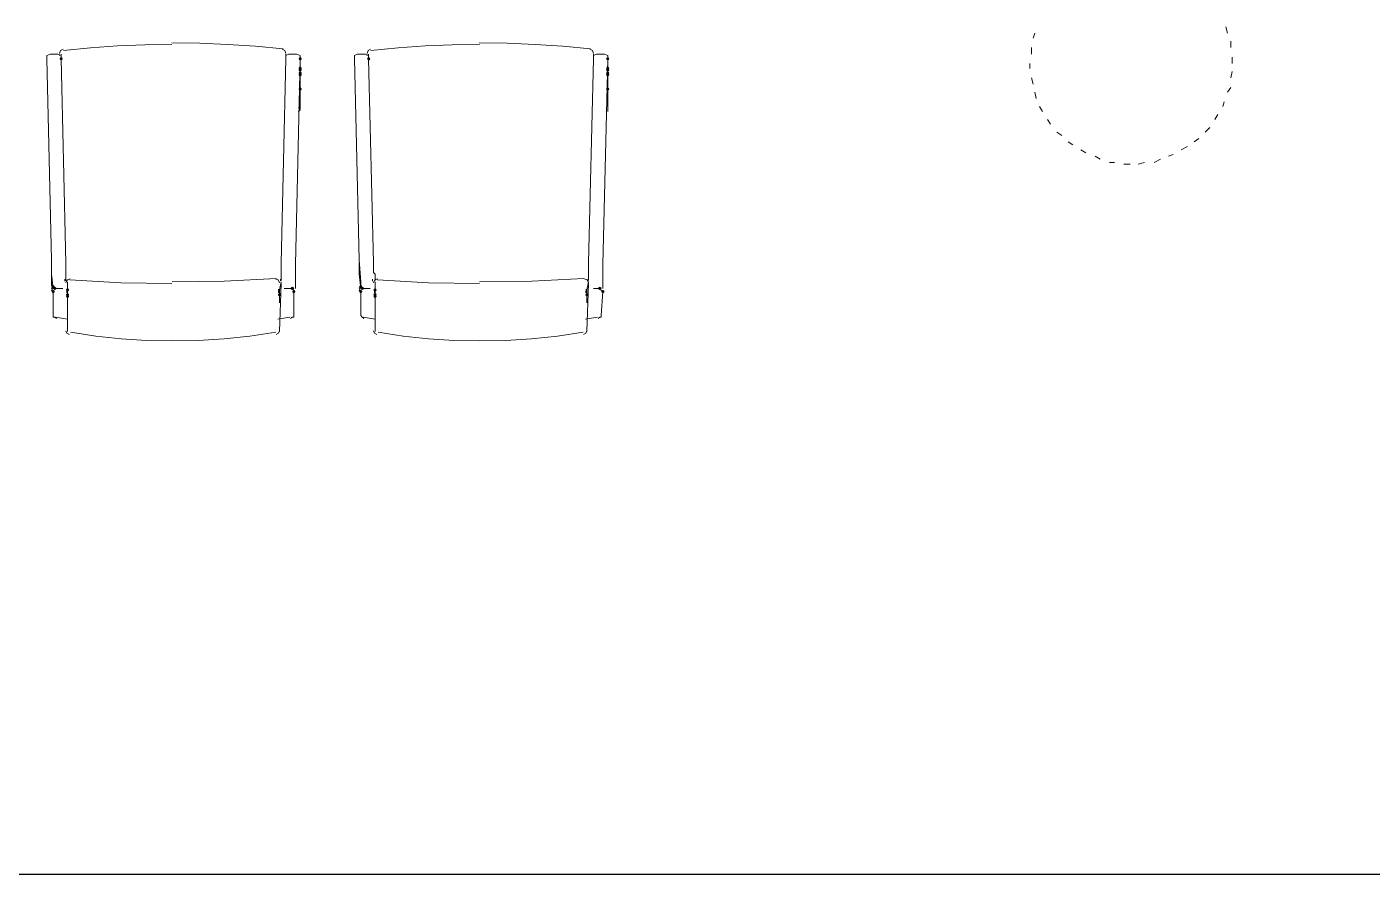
# Model space of a CAD drawing. Extents: x 185064 to 343242, y -369192 to -264966.
# Drawn here: x 226624 to 229290, y -312350 to -310672 of the extents above; entities that cross this region are included whole.
import ezdxf

# ---------------------------------------------------------------- set-up
doc = ezdxf.new("R2010")
doc.units = 0

# ---------------------------------------------------------------- blocks, each defined once
blk = doc.blocks.new('121222')
h = blk.add_hatch(color=3)
h.dxf.hatch_style = 2
h.paths.add_polyline_path([(226753.4, -312143.3), (226752.5, -312145.5), (226750.3, -312146.4), (226748, -312145.5), (226747.1, -312143.3), (226748, -312141.1), (226750.3, -312140.1), (226752.5, -312141.1)])
h = blk.add_hatch(color=3)
h.dxf.hatch_style = 2
h.paths.add_polyline_path([(227227.1, -312143.3), (227226.2, -312145.5), (227223.9, -312146.4), (227221.7, -312145.5), (227220.8, -312143.3), (227221.7, -312141.1), (227223.9, -312140.1), (227226.2, -312141.1)])
h = blk.add_hatch(color=3)
h.dxf.hatch_style = 2
h.paths.add_polyline_path([(227362.9, -312143.3), (227362, -312145.5), (227359.7, -312146.4), (227357.5, -312145.5), (227356.6, -312143.3), (227357.5, -312141.1), (227359.7, -312140.1), (227362, -312141.1)])
h = blk.add_hatch(color=3)
h.dxf.hatch_style = 2
h.paths.add_polyline_path([(227836.6, -312143.3), (227835.6, -312145.5), (227833.4, -312146.4), (227831.2, -312145.5), (227830.3, -312143.3), (227831.2, -312141.1), (227833.4, -312140.1), (227835.6, -312141.1)])
h = blk.add_hatch(color=3)
h.dxf.hatch_style = 2
h.paths.add_polyline_path([(227227.1, -312162.2), (227226.2, -312164.5), (227223.9, -312165.4), (227221.7, -312164.5), (227220.8, -312162.2), (227221.7, -312160), (227223.9, -312159.1), (227226.2, -312160)])
h = blk.add_hatch(color=3)
h.dxf.hatch_style = 2
h.paths.add_polyline_path([(227227.1, -312165.4), (227226.2, -312167.6), (227223.9, -312168.5), (227221.7, -312167.6), (227220.8, -312165.4), (227221.7, -312163.2), (227223.9, -312162.2), (227226.2, -312163.2)])
h = blk.add_hatch(color=3)
h.dxf.hatch_style = 2
h.paths.add_polyline_path([(227227.1, -312171.7), (227226.2, -312173.9), (227223.9, -312174.9), (227221.7, -312173.9), (227220.8, -312171.7), (227221.7, -312169.5), (227223.9, -312168.5), (227226.2, -312169.5)])
h = blk.add_hatch(color=3)
h.dxf.hatch_style = 2
h.paths.add_polyline_path([(227227.1, -312174.9), (227226.2, -312177.1), (227223.9, -312178), (227221.7, -312177.1), (227220.8, -312174.9), (227221.7, -312172.6), (227223.9, -312171.7), (227226.2, -312172.6)])
h = blk.add_hatch(color=3)
h.dxf.hatch_style = 2
h.paths.add_polyline_path([(227836.6, -312162.2), (227835.6, -312164.5), (227833.4, -312165.4), (227831.2, -312164.5), (227830.3, -312162.2), (227831.2, -312160), (227833.4, -312159.1), (227835.6, -312160)])
h = blk.add_hatch(color=3)
h.dxf.hatch_style = 2
h.paths.add_polyline_path([(227836.6, -312165.4), (227835.6, -312167.6), (227833.4, -312168.5), (227831.2, -312167.6), (227830.3, -312165.4), (227831.2, -312163.2), (227833.4, -312162.2), (227835.6, -312163.2)])
h = blk.add_hatch(color=3)
h.dxf.hatch_style = 2
h.paths.add_polyline_path([(227836.6, -312171.7), (227835.6, -312173.9), (227833.4, -312174.9), (227831.2, -312173.9), (227830.3, -312171.7), (227831.2, -312169.5), (227833.4, -312168.5), (227835.6, -312169.5)])
h = blk.add_hatch(color=3)
h.dxf.hatch_style = 2
h.paths.add_polyline_path([(227836.6, -312174.9), (227835.6, -312177.1), (227833.4, -312178), (227831.2, -312177.1), (227830.3, -312174.9), (227831.2, -312172.6), (227833.4, -312171.7), (227835.6, -312172.6)])
h = blk.add_hatch(color=3)
h.dxf.hatch_style = 2
h.paths.add_polyline_path([(227227.1, -312203.3), (227226.2, -312205.5), (227223.9, -312206.4), (227221.7, -312205.5), (227220.8, -312203.3), (227221.7, -312201.1), (227223.9, -312200.1), (227226.2, -312201.1)])
h = blk.add_hatch(color=3)
h.dxf.hatch_style = 2
h.paths.add_polyline_path([(227836.6, -312203.3), (227835.6, -312205.5), (227833.4, -312206.4), (227831.2, -312205.5), (227830.3, -312203.3), (227831.2, -312201.1), (227833.4, -312200.1), (227835.6, -312201.1)])
h = blk.add_hatch(color=3)
h.dxf.hatch_style = 2
h.paths.add_polyline_path([(226737.6, -312594.9), (226736.7, -312597.1), (226734.5, -312598), (226732.2, -312597.1), (226731.3, -312594.9), (226732.2, -312592.6), (226734.5, -312591.7), (226736.7, -312592.6)])
h = blk.add_hatch(color=3)
h.dxf.hatch_style = 2
h.paths.add_polyline_path([(226737.6, -312604.3), (226736.7, -312606.6), (226734.5, -312607.5), (226732.2, -312606.6), (226731.3, -312604.3), (226732.2, -312602.1), (226734.5, -312601.2), (226736.7, -312602.1)])
h = blk.add_hatch(color=3)
h.dxf.hatch_style = 2
h.paths.add_polyline_path([(226740.8, -312598), (226739.9, -312600.3), (226737.6, -312601.2), (226735.4, -312600.3), (226734.5, -312598), (226735.4, -312595.8), (226737.6, -312594.9), (226739.9, -312595.8)])
h = blk.add_hatch(color=3)
h.dxf.hatch_style = 2
h.paths.add_polyline_path([(226766, -312601.2), (226765.1, -312603.4), (226762.9, -312604.3), (226760.7, -312603.4), (226759.7, -312601.2), (226760.7, -312599), (226762.9, -312598), (226765.1, -312599)])
h = blk.add_hatch(color=3)
h.dxf.hatch_style = 2
h.paths.add_polyline_path([(226766, -312601.2), (226765.1, -312603.4), (226762.9, -312604.3), (226760.7, -312603.4), (226759.7, -312601.2), (226760.7, -312599), (226762.9, -312598), (226765.1, -312599)])
h = blk.add_hatch(color=3)
h.dxf.hatch_style = 2
h.paths.add_polyline_path([(226766, -312601.2), (226765.1, -312603.4), (226762.9, -312604.3), (226760.7, -312603.4), (226759.7, -312601.2), (226760.7, -312599), (226762.9, -312598), (226765.1, -312599)])
h = blk.add_hatch(color=3)
h.dxf.hatch_style = 2
h.paths.add_polyline_path([(226766, -312601.2), (226765.1, -312603.4), (226762.9, -312604.3), (226760.7, -312603.4), (226759.7, -312601.2), (226760.7, -312599), (226762.9, -312598), (226765.1, -312599)])
h = blk.add_hatch(color=3)
h.dxf.hatch_style = 2
h.paths.add_polyline_path([(227211.3, -312598), (227210.4, -312600.3), (227208.2, -312601.2), (227205.9, -312600.3), (227205, -312598), (227205.9, -312595.8), (227208.2, -312594.9), (227210.4, -312595.8)])
h = blk.add_hatch(color=3)
h.dxf.hatch_style = 2
h.paths.add_polyline_path([(227214.5, -312604.3), (227213.5, -312606.6), (227211.3, -312607.5), (227209.1, -312606.6), (227208.2, -312604.3), (227209.1, -312602.1), (227211.3, -312601.2), (227213.5, -312602.1)])
h = blk.add_hatch(color=3)
h.dxf.hatch_style = 2
h.paths.add_polyline_path([(227347.1, -312594.9), (227346.2, -312597.1), (227343.9, -312598), (227341.7, -312597.1), (227340.8, -312594.9), (227341.7, -312592.6), (227343.9, -312591.7), (227346.2, -312592.6)])
h = blk.add_hatch(color=3)
h.dxf.hatch_style = 2
h.paths.add_polyline_path([(227347.1, -312604.3), (227346.2, -312606.6), (227343.9, -312607.5), (227341.7, -312606.6), (227340.8, -312604.3), (227341.7, -312602.1), (227343.9, -312601.2), (227346.2, -312602.1)])
h = blk.add_hatch(color=3)
h.dxf.hatch_style = 2
h.paths.add_polyline_path([(227350.3, -312598), (227349.3, -312600.3), (227347.1, -312601.2), (227344.9, -312600.3), (227343.9, -312598), (227344.9, -312595.8), (227347.1, -312594.9), (227349.3, -312595.8)])
h = blk.add_hatch(color=3)
h.dxf.hatch_style = 2
h.paths.add_polyline_path([(227375.5, -312601.2), (227374.6, -312603.4), (227372.4, -312604.3), (227370.1, -312603.4), (227369.2, -312601.2), (227370.1, -312599), (227372.4, -312598), (227374.6, -312599)])
h = blk.add_hatch(color=3)
h.dxf.hatch_style = 2
h.paths.add_polyline_path([(227375.5, -312601.2), (227374.6, -312603.4), (227372.4, -312604.3), (227370.1, -312603.4), (227369.2, -312601.2), (227370.1, -312599), (227372.4, -312598), (227374.6, -312599)])
h = blk.add_hatch(color=3)
h.dxf.hatch_style = 2
h.paths.add_polyline_path([(227375.5, -312601.2), (227374.6, -312603.4), (227372.4, -312604.3), (227370.1, -312603.4), (227369.2, -312601.2), (227370.1, -312599), (227372.4, -312598), (227374.6, -312599)])
h = blk.add_hatch(color=3)
h.dxf.hatch_style = 2
h.paths.add_polyline_path([(227375.5, -312601.2), (227374.6, -312603.4), (227372.4, -312604.3), (227370.1, -312603.4), (227369.2, -312601.2), (227370.1, -312599), (227372.4, -312598), (227374.6, -312599)])
h = blk.add_hatch(color=3)
h.dxf.hatch_style = 2
h.paths.add_polyline_path([(227820.8, -312598), (227819.9, -312600.3), (227817.6, -312601.2), (227815.4, -312600.3), (227814.5, -312598), (227815.4, -312595.8), (227817.6, -312594.9), (227819.9, -312595.8)])
h = blk.add_hatch(color=3)
h.dxf.hatch_style = 2
h.paths.add_polyline_path([(227827.1, -312604.3), (227826.2, -312606.6), (227823.9, -312607.5), (227821.7, -312606.6), (227820.8, -312604.3), (227821.7, -312602.1), (227823.9, -312601.2), (227826.2, -312602.1)])
h = blk.add_hatch(color=3)
h.dxf.hatch_style = 2
h.paths.add_polyline_path([(226766, -312610.7), (226765.1, -312612.9), (226762.9, -312613.8), (226760.7, -312612.9), (226759.7, -312610.7), (226760.7, -312608.4), (226762.9, -312607.5), (226765.1, -312608.4)])
h = blk.add_hatch(color=3)
h.dxf.hatch_style = 2
h.paths.add_polyline_path([(226766, -312613.8), (226765.1, -312616), (226762.9, -312617), (226760.7, -312616), (226759.7, -312613.8), (226760.7, -312611.6), (226762.9, -312610.7), (226765.1, -312611.6)])
h = blk.add_hatch(color=3)
h.dxf.hatch_style = 2
h.paths.add_polyline_path([(227186, -312610.7), (227185.1, -312612.9), (227182.9, -312613.8), (227180.7, -312612.9), (227179.7, -312610.7), (227180.7, -312608.4), (227182.9, -312607.5), (227185.1, -312608.4)])
h = blk.add_hatch(color=3)
h.dxf.hatch_style = 2
h.paths.add_polyline_path([(227375.5, -312610.7), (227374.6, -312612.9), (227372.4, -312613.8), (227370.1, -312612.9), (227369.2, -312610.7), (227370.1, -312608.4), (227372.4, -312607.5), (227374.6, -312608.4)])
h = blk.add_hatch(color=3)
h.dxf.hatch_style = 2
h.paths.add_polyline_path([(227375.5, -312613.8), (227374.6, -312616), (227372.4, -312617), (227370.1, -312616), (227369.2, -312613.8), (227370.1, -312611.6), (227372.4, -312610.7), (227374.6, -312611.6)])
h = blk.add_hatch(color=3)
h.dxf.hatch_style = 2
h.paths.add_polyline_path([(227795.5, -312610.7), (227794.6, -312612.9), (227792.4, -312613.8), (227790.1, -312612.9), (227789.2, -312610.7), (227790.1, -312608.4), (227792.4, -312607.5), (227794.6, -312608.4)])
at = {"color": 3, "lineweight": 0}
for points in [[(228679.7, -312092.8), (228676.6, -312102.2)], [(229061.8, -312092.8), (229058.7, -312080.1)], [(226969.9, -312114.9), (226916, -312115.6), (226862.2, -312117.9), (226808.4, -312121.7), (226754.8, -312127)], [(227190.1, -312123.8), (227135.1, -312118.5), (227080, -312114.7), (227024.8, -312112.5), (226969.5, -312111.7)], [(227579.4, -312114.9), (227525.5, -312115.6), (227471.7, -312117.9), (227417.9, -312121.7), (227364.3, -312127)], [(227799.6, -312123.8), (227744.6, -312118.5), (227689.5, -312114.7), (227634.3, -312112.5), (227579, -312111.7)], [(228673.4, -312121.2), (228673.4, -312133.8)], [(229068.2, -312121.2), (229068.2, -312108.5)], [(226728.2, -312133.8), (226721.8, -312137)], [(226721.8, -312143.3), (226721.8, -312140.1), (226721.8, -312137)], [(226721.8, -312140.1), (226721.8, -312143.3), (226721.8, -312146.4), (226721.8, -312149.6)], [(226731.3, -312541.2), (226721.8, -312143.3)], [(226721.8, -312149.6), (226721.8, -312146.4), (226721.8, -312143.3)], [(226750.3, -312137), (226743.9, -312133.8), (226728.2, -312133.8)], [(226746.9, -312136.6), (226746.8, -312134.9)], [(226754.1, -312124.4), (226749, -312127.1), (226747.1, -312132.5)], [(226750.3, -312137), (226750.3, -312133.8)], [(226750.3, -312137), (226750.3, -312140.1), (226750.3, -312143.3)], [(226750.3, -312143.3), (226759.7, -312547.5)], [(227195.5, -312143.3), (227186, -312547.5)], [(227195.5, -312132.5), (227193.6, -312127.1), (227188.5, -312124.4)], [(227195.5, -312137), (227201.8, -312133.8), (227217.6, -312133.8)], [(227195.5, -312137), (227195.5, -312133.8)], [(227195.5, -312137), (227195.5, -312140.1), (227195.5, -312143.3)], [(227195.8, -312134.9), (227195.8, -312136.6)], [(227214.5, -312550.7), (227223.9, -312143.3)], [(227217.6, -312133.8), (227223.9, -312137)], [(227223.9, -312143.3), (227223.9, -312140.1), (227223.9, -312137)], [(227223.9, -312149.6), (227223.9, -312231.7), (227223.9, -312234.9), (227223.9, -312238)], [(227337.6, -312133.8), (227331.3, -312137)], [(227331.3, -312143.3), (227331.3, -312140.1), (227331.3, -312137)], [(227331.3, -312140.1), (227331.3, -312143.3), (227331.3, -312146.4), (227331.3, -312149.6)], [(227340.8, -312541.2), (227331.3, -312143.3)], [(227331.3, -312149.6), (227331.3, -312146.4), (227331.3, -312143.3)], [(227359.7, -312137), (227353.4, -312133.8), (227337.6, -312133.8)], [(227356.3, -312136.6), (227356.3, -312134.9)], [(227363.6, -312124.4), (227358.5, -312127.1), (227356.6, -312132.5)], [(227359.7, -312137), (227359.7, -312133.8)], [(227359.7, -312137), (227359.7, -312140.1), (227359.7, -312143.3)], [(227359.7, -312143.3), (227369.2, -312547.5)], [(227805, -312143.3), (227795.5, -312547.5)], [(227805, -312132.5), (227803.1, -312127.1), (227797.9, -312124.4)], [(227805, -312137), (227811.3, -312133.8), (227827.1, -312133.8)], [(227805, -312137), (227805, -312133.8)], [(227805, -312137), (227805, -312140.1), (227805, -312143.3)], [(227805.3, -312134.9), (227805.2, -312136.6)], [(227823.9, -312550.7), (227833.4, -312143.3)], [(227827.1, -312133.8), (227833.4, -312137)], [(227833.4, -312143.3), (227833.4, -312140.1), (227833.4, -312137)], [(227833.4, -312149.6), (227833.4, -312231.7), (227833.4, -312234.9), (227833.4, -312238)], [(229071.3, -312152.8), (229071.3, -312140.1)], [(227223.9, -312162.2), (227223.9, -312165.4), (227223.9, -312168.5), (227223.9, -312171.7), (227223.9, -312238), (227223.9, -312241.2), (227223.9, -312244.3), (227220.8, -312247.5), (227223.9, -312241.2), (227223.9, -312234.9), (227223.9, -312231.7), (227223.9, -312225.4), (227223.9, -312219.1), (227223.9, -312212.8), (227223.9, -312206.4), (227223.9, -312203.3), (227223.9, -312200.1), (227223.9, -312193.8), (227223.9, -312190.7), (227223.9, -312187.5), (227223.9, -312184.3), (227223.9, -312181.2), (227223.9, -312178), (227223.9, -312174.9)], [(227223.9, -312168.5), (227223.9, -312171.7), (227223.9, -312174.9), (227223.9, -312178), (227223.9, -312181.2), (227223.9, -312184.3), (227223.9, -312187.5), (227223.9, -312190.7), (227223.9, -312193.8), (227223.9, -312197), (227223.9, -312200.1), (227223.9, -312206.4), (227223.9, -312212.8), (227223.9, -312215.9), (227223.9, -312222.2), (227223.9, -312225.4), (227223.9, -312231.7), (227223.9, -312238), (227220.8, -312241.2)], [(227223.6, -312160.9), (227223.6, -312159)], [(227223.8, -312170.9), (227223.9, -312168.2)], [(227223.9, -312162.2), (227223.9, -312165.4), (227223.9, -312168.5)], [(227223.9, -312171.7), (227223.9, -312165.4), (227223.9, -312168.5)], [(227223.9, -312171.7), (227223.9, -312168.5), (227223.9, -312165.4)], [(227833, -312160.9), (227833.1, -312159)], [(227833.3, -312170.9), (227833.3, -312168.2)], [(227833.4, -312162.2), (227833.4, -312165.4), (227833.4, -312168.5), (227833.4, -312171.7), (227833.4, -312238), (227833.4, -312241.2), (227833.4, -312244.3), (227833.4, -312247.5), (227833.4, -312241.2), (227833.4, -312234.9), (227833.4, -312231.7), (227833.4, -312225.4), (227833.4, -312219.1), (227833.4, -312212.8), (227833.4, -312206.4), (227833.4, -312203.3), (227833.4, -312200.1), (227833.4, -312193.8), (227833.4, -312190.7), (227833.4, -312187.5), (227833.4, -312184.3), (227833.4, -312181.2), (227833.4, -312178), (227833.4, -312174.9)], [(227833.4, -312162.2), (227833.4, -312165.4), (227833.4, -312168.5)], [(227833.4, -312171.7), (227833.4, -312165.4), (227833.4, -312168.5)], [(227833.4, -312171.7), (227833.4, -312168.5), (227833.4, -312165.4)], [(227833.4, -312168.5), (227833.4, -312171.7), (227833.4, -312174.9), (227833.4, -312178), (227833.4, -312181.2), (227833.4, -312184.3), (227833.4, -312187.5), (227833.4, -312190.7), (227833.4, -312193.8), (227833.4, -312197), (227833.4, -312200.1), (227833.4, -312206.4), (227833.4, -312212.8), (227833.4, -312215.9), (227833.4, -312222.2), (227833.4, -312225.4), (227833.4, -312231.7), (227833.4, -312238), (227833.4, -312241.2)], [(228670.3, -312152.8), (228670.3, -312162.2)], [(229068.2, -312181.2), (229071.3, -312168.5)], [(227223.9, -312212.8), (227223.9, -312197)], [(227833.4, -312212.8), (227833.4, -312197)], [(228673.4, -312181.2), (228676.6, -312193.8)], [(229061.8, -312209.6), (229068.2, -312200.1)], [(228679.7, -312209.6), (228682.9, -312222.2)], [(229052.4, -312238), (229055.5, -312228.5)], [(227223.9, -312238), (227220.8, -312241.2)], [(227220.8, -312247.5), (227223.9, -312244.3), (227223.9, -312241.2), (227223.9, -312238)], [(227223.9, -312238), (227223.9, -312234.9), (227223.9, -312231.7)], [(227833.4, -312238), (227833.4, -312234.9), (227833.4, -312231.7)], [(227833.4, -312238), (227833.4, -312241.2)], [(227833.4, -312247.5), (227833.4, -312244.3), (227833.4, -312241.2), (227833.4, -312238)], [(228689.2, -312238), (228695.5, -312247.5)], [(229036.6, -312263.3), (229042.9, -312253.8)], [(228705, -312263.3), (228711.3, -312272.8)], [(229017.6, -312288.5), (229027.1, -312279.1)], [(228723.9, -312288.5), (228733.4, -312294.9)], [(228746, -312307.5), (228755.5, -312313.8)], [(228995.5, -312307.5), (229005, -312301.2)], [(228771.3, -312323.3), (228780.8, -312329.6)], [(228799.7, -312335.9), (228809.2, -312342.2)], [(228945, -312335.9), (228954.5, -312332.8)], [(228970.3, -312323.3), (228982.9, -312317)], [(228828.2, -312348.5), (228837.6, -312348.5)], [(228856.6, -312351.7), (228869.2, -312351.7)], [(228885, -312351.7), (228897.6, -312348.5)], [(228916.6, -312348.5), (228929.2, -312342.2)], [(226731.3, -312541.2), (226731.3, -312585.4), (226731.3, -312588.5), (226731.3, -312591.7)], [(226731.3, -312569.6), (226731.3, -312566.4), (226731.3, -312563.3), (226731.3, -312560.1), (226731.3, -312557), (226731.3, -312553.8), (226731.3, -312550.7), (226731.3, -312547.5)], [(226759.7, -312547.5), (226759.7, -312550.7), (226759.7, -312553.8), (226759.7, -312557), (226759.7, -312560.1), (226759.7, -312563.3), (226759.7, -312566.4), (226759.7, -312569.6), (226759.7, -312572.8), (226759.7, -312575.9), (226759.7, -312579.1), (226759.7, -312582.2), (226762.9, -312582.2)], [(227186, -312547.5), (227186, -312550.7), (227186, -312553.8), (227186, -312557), (227186, -312560.1), (227186, -312563.3), (227186, -312566.4), (227186, -312569.6), (227186, -312572.8), (227186, -312575.9), (227186, -312579.1), (227186, -312582.2)], [(227214.5, -312569.6), (227214.5, -312566.4), (227214.5, -312563.3), (227214.5, -312560.1), (227214.5, -312557), (227214.5, -312553.8), (227214.5, -312550.7), (227214.5, -312547.5)], [(227340.8, -312541.2), (227343.9, -312585.4), (227343.9, -312588.5), (227343.9, -312591.7)], [(227340.8, -312569.6), (227340.8, -312566.4), (227340.8, -312563.3), (227340.8, -312560.1), (227340.8, -312557), (227340.8, -312553.8), (227340.8, -312550.7), (227340.8, -312547.5)], [(227369.2, -312547.5), (227369.2, -312550.7), (227369.2, -312553.8), (227369.2, -312557), (227369.2, -312560.1), (227369.2, -312563.3), (227369.2, -312566.4), (227372.4, -312569.6), (227372.4, -312572.8), (227372.4, -312575.9), (227372.4, -312579.1), (227372.4, -312582.2)], [(227795.5, -312547.5), (227795.5, -312550.7), (227795.5, -312553.8), (227795.5, -312557), (227795.5, -312560.1), (227795.5, -312563.3), (227795.5, -312566.4), (227795.5, -312569.6), (227795.5, -312572.8), (227795.5, -312575.9), (227795.5, -312579.1), (227795.5, -312582.2)], [(227823.9, -312569.6), (227823.9, -312566.4), (227823.9, -312563.3), (227823.9, -312560.1), (227823.9, -312557), (227823.9, -312553.8), (227823.9, -312550.7), (227823.9, -312547.5)], [(226734.5, -312598), (226731.3, -312569.6)], [(227214.5, -312598), (227214.5, -312569.6)], [(227343.9, -312598), (227340.8, -312569.6)], [(227823.9, -312598), (227823.9, -312569.6)], [(226731.3, -312594.9), (226734.5, -312594.9), (226731.3, -312591.7), (226731.3, -312588.5), (226731.3, -312585.4)], [(226731.3, -312596.9), (226732.9, -312600)], [(226735.7, -312598), (226732.5, -312599.6), (226731.3, -312602.9)], [(226734.5, -312594.9), (226734.5, -312598)], [(226753.4, -312598), (226750.3, -312598), (226747.1, -312598), (226740.8, -312598), (226737.6, -312598)], [(226757.6, -312580), (226757.7, -312583.6)], [(226768.4, -312579.1), (226762.2, -312581.2), (226759.7, -312587.2)], [(226761.7, -312606.7), (226761.5, -312599.4)], [(226762.9, -312585.4), (226762.9, -312601.2)], [(226762.9, -312588.5), (226762.9, -312683.3)], [(226762.9, -312613.8), (226762.9, -312601.2), (226762.9, -312604.3)], [(226767.6, -312581.4), (226868.6, -312586.8), (226969.7, -312588.5)], [(226970, -312585.4), (227073.5, -312583.6), (227176.8, -312578.2)], [(227182.9, -312587.2), (227180.4, -312581.2), (227174.3, -312579.1)], [(227181.1, -312599.4), (227180.9, -312606.7)], [(227186, -312585.4), (227182.9, -312601.2)], [(227186, -312588.5), (227182.9, -312683.3)], [(227182.9, -312601.2), (227182.9, -312613.8), (227182.9, -312626.4)], [(227184.9, -312583.4), (227185, -312579.7)], [(227192.4, -312598), (227195.5, -312598), (227198.7, -312598), (227205, -312598), (227208.2, -312598)], [(227211.3, -312602.9), (227210.1, -312599.6), (227206.9, -312598)], [(227209.7, -312600), (227211.3, -312596.9)], [(227214.5, -312598), (227214.5, -312594.9)], [(227340.8, -312596.9), (227342.4, -312600)], [(227345.2, -312598), (227342, -312599.6), (227340.8, -312602.9)], [(227343.9, -312594.9), (227343.9, -312591.7), (227343.9, -312588.5), (227343.9, -312585.4)], [(227343.9, -312594.9), (227343.9, -312598)], [(227362.9, -312598), (227359.7, -312598), (227356.6, -312598), (227350.3, -312598), (227347.1, -312598)], [(227367.1, -312580), (227367.2, -312583.6)], [(227377.8, -312579.1), (227371.7, -312581.2), (227369.2, -312587.2)], [(227371.2, -312606.7), (227371, -312599.4)], [(227372.4, -312585.4), (227372.4, -312601.2)], [(227372.4, -312588.5), (227372.4, -312683.3)], [(227372.4, -312613.8), (227372.4, -312601.2), (227372.4, -312604.3)], [(227377.1, -312581.4), (227478.1, -312586.8), (227579.2, -312588.5)], [(227579.5, -312585.4), (227683, -312583.6), (227786.3, -312578.2)], [(227795.5, -312587.2), (227793, -312581.2), (227786.9, -312579.1)], [(227790.5, -312599.4), (227790.4, -312606.7)], [(227795.5, -312585.4), (227792.4, -312601.2)], [(227795.5, -312588.5), (227792.4, -312683.3)], [(227792.4, -312601.2), (227792.4, -312613.8), (227792.4, -312626.4)], [(227794.4, -312583.4), (227794.5, -312579.7)], [(227805, -312598), (227808.2, -312598), (227817.6, -312598)], [(227820.8, -312602.9), (227819.6, -312599.6), (227816.4, -312598)], [(227819.2, -312600), (227820.8, -312596.9)], [(227823.9, -312598), (227823.9, -312594.9)], [(226734.5, -312604.3), (226734.5, -312651.7)], [(226762.9, -312604.3), (226762.9, -312626.4)], [(226762.9, -312607.5), (226762.9, -312613.8)], [(226762.9, -312613.8), (226762.9, -312626.4)], [(227182.9, -312604.3), (227182.9, -312626.4)], [(227182.9, -312613.8), (227182.9, -312607.5)], [(227211.3, -312604.3), (227211.3, -312651.7)], [(227343.9, -312604.3), (227343.9, -312651.7)], [(227372.4, -312604.3), (227372.4, -312626.4)], [(227372.4, -312607.5), (227372.4, -312613.8)], [(227372.4, -312613.8), (227372.4, -312626.4)], [(227792.4, -312604.3), (227792.4, -312626.4)], [(227792.4, -312613.8), (227792.4, -312607.5)], [(227823.9, -312604.3), (227820.8, -312651.7)], [(226737.6, -312654.9), (226734.5, -312654.9), (226734.5, -312651.7)], [(226740.8, -312658), (226737.6, -312654.9), (226734.5, -312654.9)], [(226739.3, -312655.4), (226763, -312659)], [(227179.8, -312659), (227203.5, -312655.3)], [(227205, -312658), (227208.2, -312654.9), (227211.3, -312654.9)], [(227211.3, -312654.9), (227211.3, -312651.7)], [(227347.1, -312654.9), (227343.9, -312651.7)], [(227350.3, -312658), (227347.1, -312654.9)], [(227348.7, -312655.4), (227372.5, -312659)], [(227789.2, -312659), (227813, -312655.3)], [(227814.5, -312658), (227817.6, -312654.9), (227820.8, -312654.9)], [(227820.8, -312654.9), (227820.8, -312651.7)], [(226759.7, -312681.9), (226761.7, -312687), (226766.5, -312689.5)], [(227176.1, -312689.5), (227180.9, -312687), (227182.9, -312681.9)], [(227369.2, -312681.9), (227371.2, -312687), (227376, -312689.5)], [(227785.6, -312689.5), (227790.4, -312687), (227792.4, -312681.9)], [(226768.8, -312685), (226818.7, -312692.5), (226868.9, -312697.9), (226919.2, -312701.1), (226969.6, -312702.2)], [(226969.8, -312702.2), (227021.5, -312701.1), (227073.1, -312697.9), (227124.4, -312692.5), (227175.5, -312684.9)], [(227378.3, -312685), (227428.2, -312692.5), (227478.3, -312697.9), (227528.7, -312701.1), (227579.1, -312702.2)], [(227579.3, -312702.2), (227631, -312701.1), (227682.5, -312697.9), (227733.9, -312692.5), (227785, -312684.9)]]:
    blk.add_lwpolyline(points, dxfattribs=at)
for points in [[(226762.9, -312604.3), (226762.9, -312607.5), (226762.9, -312604.3), (226762.9, -312607.5), (226762.9, -312604.3), (226762.9, -312607.5), (226762.9, -312604.3), (226762.9, -312607.5)], [(227182.9, -312604.3), (227182.9, -312607.5), (227182.9, -312604.3), (227182.9, -312607.5), (227182.9, -312604.3), (227182.9, -312607.5), (227182.9, -312604.3), (227182.9, -312607.5)], [(227372.4, -312604.3), (227372.4, -312607.5), (227372.4, -312604.3), (227372.4, -312607.5), (227372.4, -312604.3), (227372.4, -312607.5), (227372.4, -312604.3), (227372.4, -312607.5)], [(227792.4, -312604.3), (227792.4, -312607.5), (227792.4, -312604.3), (227792.4, -312607.5), (227792.4, -312604.3), (227792.4, -312607.5), (227792.4, -312604.3), (227792.4, -312607.5)]]:
    blk.add_lwpolyline(points, close=True, dxfattribs=at)

msp = doc.modelspace()

# ---------------------------------------------------------------- linework, layer by layer
at = {"color": 8}
msp.add_line((185063.7, -312350), (287702.1, -312350), dxfattribs=at)

# ---------------------------------------------------------------- block references
msp.add_blockref('121222', (-58.7, 1408.3))

doc.saveas('drawing.dxf')
